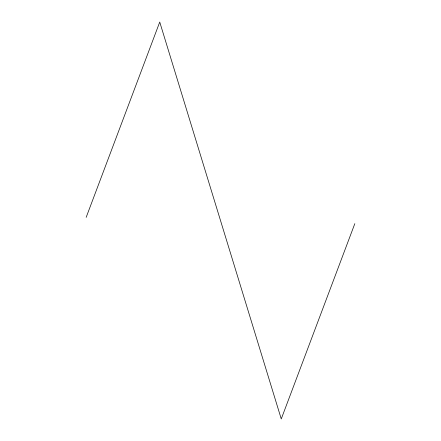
<?xml version="1.0" encoding="UTF-8"?>
<svg xmlns="http://www.w3.org/2000/svg" width="441" height="441" viewBox="0 0 441 441"><rect width="100%" height="100%" fill="white"/><g stroke="black" fill="none" stroke-linecap="round" stroke-linejoin="round"><path stroke-width="0.66" d="M86.171 217.352L159.741 22.05L281.259 418.95L354.829 223.648"/></g></svg>
